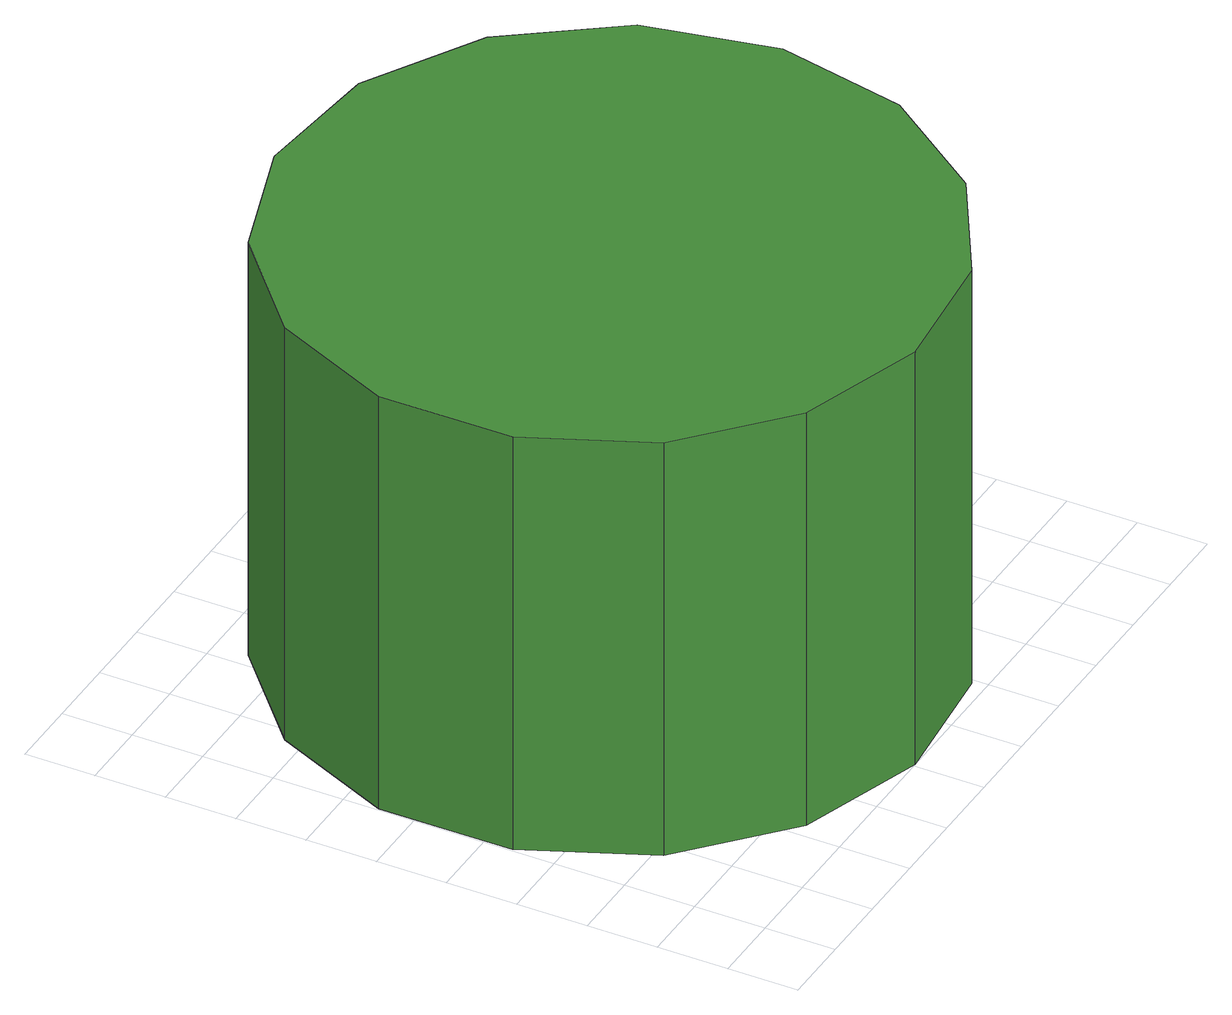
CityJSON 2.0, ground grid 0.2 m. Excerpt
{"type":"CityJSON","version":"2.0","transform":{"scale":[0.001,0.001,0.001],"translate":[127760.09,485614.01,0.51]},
"CityObjects":{
"tree1":{"type":"SolitaryVegetationObject","attributes":{"function":"something"},"geometry":[{"type":"MultiSurface","lod":"1","boundaries":[[[0,1,2,3,4,5,6,7,8,9,10,11,12,13,14]],[[15,16,17,18,19,20,21,22,23,24,25,26,27,28,29]],[[0,29,28,1]],[[1,28,27,2]],[[2,27,26,3]],[[3,26,25,4]],[[4,25,24,5]],[[5,24,23,6]],[[6,23,22,7]],[[7,22,21,8]],[[8,21,20,9]],[[9,20,19,10]],[[10,19,18,11]],[[11,18,17,12]],[[12,17,16,13]],[[13,16,15,14]],[[14,15,29,0]]]}]}
},
"vertices":[
[1820,912,1274],[1741,1285,1274],[1517,1593,1274],[1187,1784,1274],[808,1824,1274],[445,1706,1274],[162,1451,1274],[7,1102,1274],[7,721,1274],[162,373,1274],[445,118,1274],[808,0,1274],[1187,40,1274],[1517,231,1274],[1741,539,1274],[1741,539,4],[1517,231,4],[1187,40,4],[808,0,4],[445,118,4],[162,373,4],[7,721,4],[7,1102,4],[162,1451,4],[445,1706,4],[808,1824,4],[1187,1784,4],[1517,1593,4],[1741,1285,4],[1820,912,4]
]}
